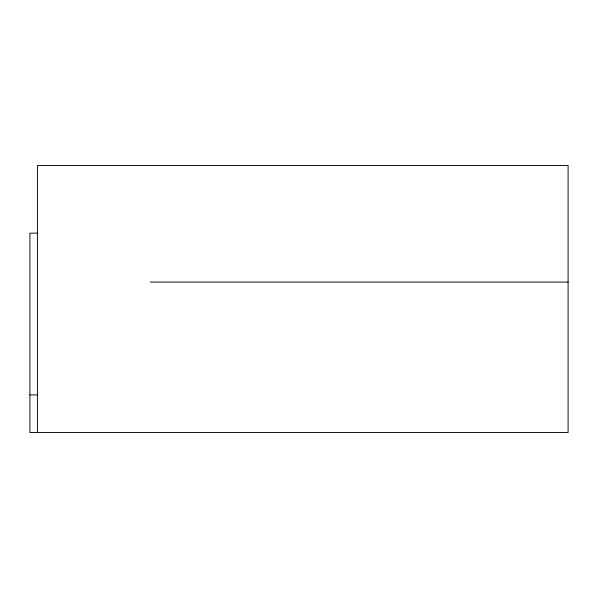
<?xml version="1.0" encoding="UTF-8"?>
<svg xmlns="http://www.w3.org/2000/svg" width="598" height="598" viewBox="0 0 598 598"><rect width="100%" height="100%" fill="white"/><g stroke="black" fill="none" stroke-linecap="round" stroke-linejoin="round"><path stroke-width="0.9" d="M37.427 233.16L29.9 233.16L29.9 432.556L568.1 432.556L568.1 165.444L37.427 165.444L37.427 432.556M150.292 282.069L568.1 282.069M29.9 394.934L37.427 394.934"/></g></svg>
